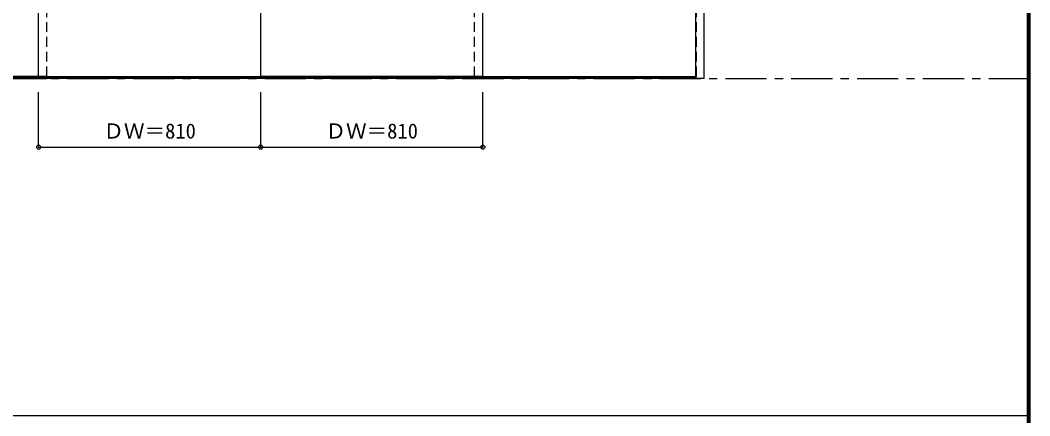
# Model space of a CAD drawing. Units: millimetres, scale not verified. Extents: x -6000 to 5700, y -4307 to 4260.
# Drawn here: x 2018 to 5700, y 189 to 1631 of the extents above; entities that cross this region are included whole.
import ezdxf
from ezdxf.enums import TextEntityAlignment as Align

# ---------------------------------------------------------------- set-up
doc = ezdxf.new("R2010")
doc.units = ezdxf.units.MM
doc.header["$LTSCALE"] = 30
doc.header["$PDMODE"] = 32
doc.header["$PDSIZE"] = 15
doc.linetypes.add('CHAIN1', pattern=[8, 5, -1, 1, -1])
doc.linetypes.add('DASHED1', pattern=[1.8, 1.2, -0.6])
for name, color, linetype in [('0-1_通り芯', 7, 'CHAIN1'), ('0-2_扉', 7, 'Continuous'), ('0-4_枠', 3, 'Continuous'), ('0-B_寸法', 7, 'Continuous'), ('F-1_枠', 6, 'Continuous')]:
    doc.layers.add(name, color=color, linetype=linetype)
doc.styles.add('ＭＳ ゴシック', font='')
doc.styles.get('ＭＳ ゴシック').set_extended_font_data('MS Gothic')

msp = doc.modelspace()

# ---------------------------------------------------------------- linework, layer by layer
at = {"layer": '0-1_通り芯'}
msp.add_line((-5490, 1418), (5690, 1418), dxfattribs=at)
at = {"layer": '0-2_扉', "color": 3}
for p, q in [((2085, 1426), (2085, 3409)), ((3705, 1426), (3705, 3409)), ((2115, 1426), (1308, 1426)), ((2085, 1426), (2895, 1426)), ((3675, 1426), (4482, 1426))]:
    msp.add_line(p, q, dxfattribs=at)
at = {"layer": '0-2_扉', "color": 4, "linetype": 'DASHED1'}
for p, q in [((2115, 1426), (2115, 3409)), ((3675, 1426), (3675, 3409)), ((4485, 1426), (4485, 3409)), ((4482, 1426), (4485, 1426))]:
    msp.add_line(p, q, dxfattribs=at)
at = {"layer": '0-2_扉', "color": 3}
msp.add_lwpolyline([(3705, 1426), (2895, 1426), (2895, 3409)], dxfattribs=at)
at = {"layer": '0-4_枠'}
for p, q in [((4482, 1418), (4482, 3453)), ((4512, 1418), (4512, 3453)), ((4482, 1421), (1308, 1421)), ((4482, 1418), (1308, 1418)), ((2085, 1418), (2115, 1418)), ((3675, 1418), (3705, 1418)), ((4512, 1418), (4482, 1418))]:
    msp.add_line(p, q, dxfattribs=at)
at = {"layer": '0-B_寸法', "color": 4}
for p, q in [((2085, 1168), (2085, 1368)), ((2895, 1168), (2895, 1368)), ((3705, 1168), (3705, 1368)), ((2085, 1168), (3705, 1168))]:
    msp.add_line(p, q, dxfattribs=at)
at = {"layer": '0-B_寸法'}
for p in [(2085, 1168), (2895, 1168), (3705, 1168)]:
    msp.add_point(p, dxfattribs=at)
at = {"layer": 'F-1_枠'}
for p, q in [((5690, 4175), (5690, -4205)), ((5695, 4175), (5695, -4205)), ((5700, 4175), (5700, -4205)), ((-6000, 190.5), (5700, 190.5))]:
    msp.add_line(p, q, dxfattribs=at)

# ---------------------------------------------------------------- texts
at = {"layer": '0-B_寸法', "style": 'ＭＳ ゴシック'}
for p in [(2321.25, 1183), (3131.25, 1183)]:
    msp.add_text('ＤＷ＝810', height=54.99, dxfattribs=at).set_placement(p, align=Align.BOTTOM_LEFT)

doc.saveas('drawing.dxf')
